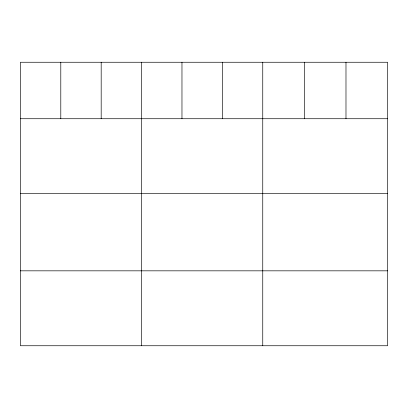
<?xml version="1.0" encoding="UTF-8"?>
<svg xmlns="http://www.w3.org/2000/svg" width="408" height="408" viewBox="0 0 408 408"><rect width="100%" height="100%" fill="white"/><g stroke="black" fill="none" stroke-linecap="round" stroke-linejoin="round"><path stroke-width="0.61" d="M387.6 118.728L387.6 345.744L20.4 345.744L20.4 62.256L387.6 62.256L387.6 118.728L20.4 118.728M20.4 193.642L387.6 193.642M20.4 270.83L387.6 270.83M345.984 62.256L345.984 118.728M304.368 62.256L304.368 118.728M262.752 62.256L262.752 345.744M222.36 62.256L222.36 118.728M181.968 62.256L181.968 118.728M141.576 62.256L141.576 345.744M101.184 62.256L101.184 118.728M60.792 62.256L60.792 118.728"/></g></svg>
